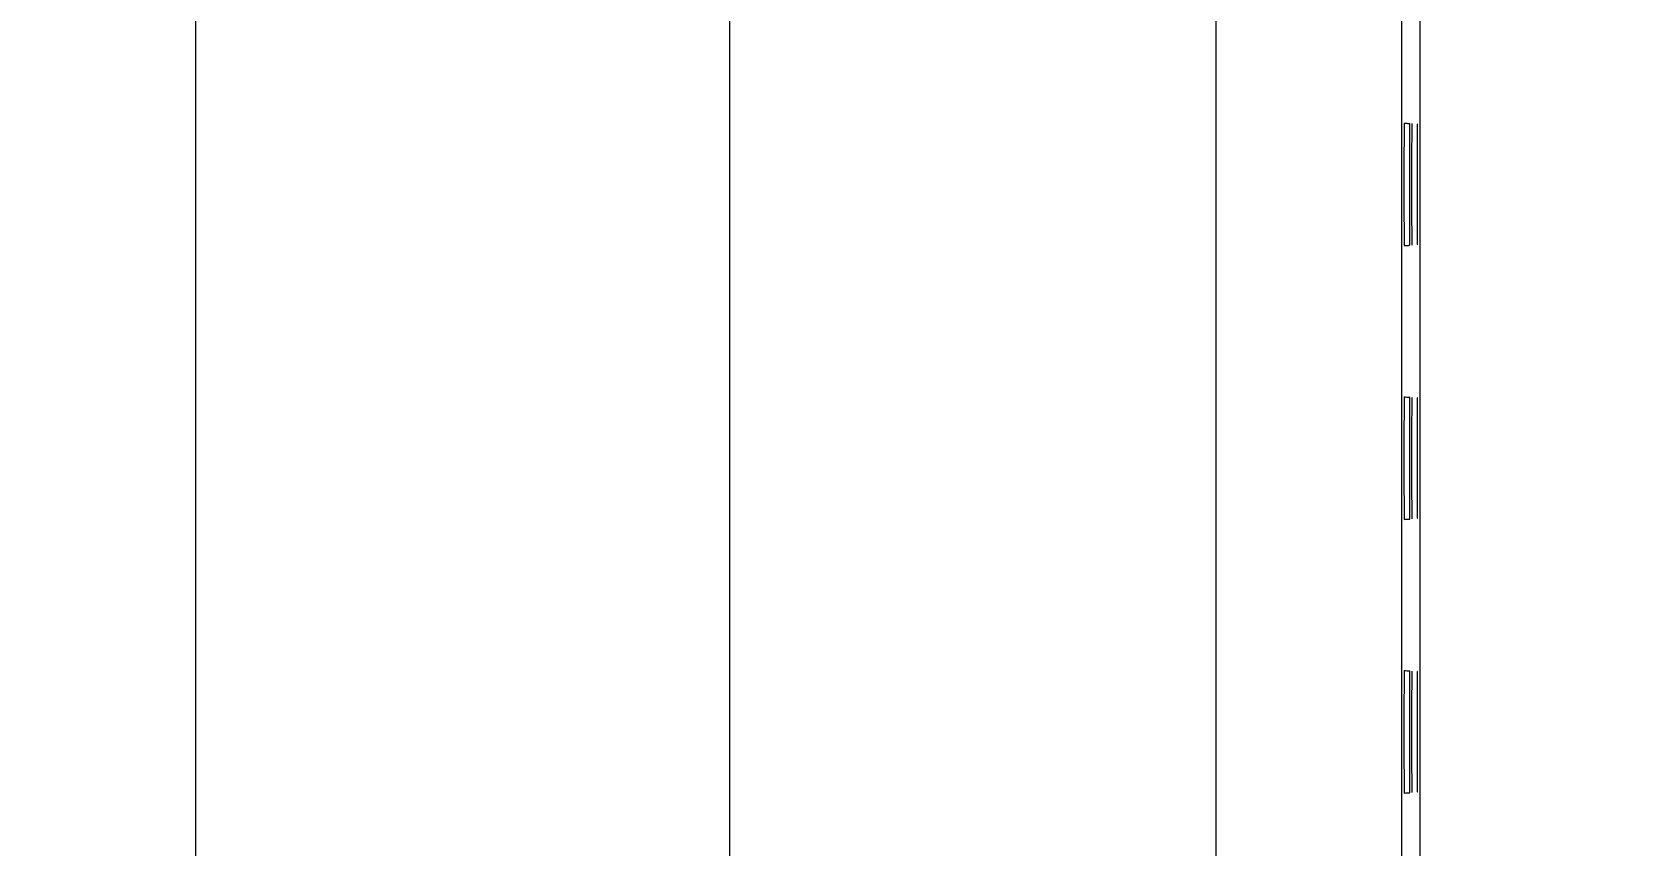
# Model space of a CAD drawing. Header units: millimetres. Extents: x -195 to 1349, y 148 to 750.
# Drawn here: x 743.33 to 769.52, y 376.37 to 389.74 of the extents above; entities that cross this region are included whole.
import ezdxf

# ---------------------------------------------------------------- set-up
doc = ezdxf.new("R2010")
doc.units = ezdxf.units.MM
doc.layers.get('0').update_dxf_attribs({"linetype": 'CONTINUOUS'})
doc.layers.get('Defpoints').update_dxf_attribs({"linetype": 'CONTINUOUS'})
doc.layers.add('4', color=7, linetype='CONTINUOUS', true_color=0xffffff)
doc.styles.add('ROMANC', font='romanc.shx', dxfattribs={"bigfont": 'gbcbig.shx'})
doc.dimstyles.new('YanXiu', dxfattribs={"dimtxt": 3.5, "dimasz": 2.2, "dimexe": 0.66, "dimexo": 0.66, "dimgap": 0.66, "dimtad": 0, "dimdec": 1, "dimdsep": 46, "dimtxsty": 'ROMANC', "dimcen": 0, "dimclrd": 131, "dimclre": 131, "dimclrt": 42, "dimazin": 2, "dimtfac": 1, "dimtdec": 1, "dimtofl": 0, "dimtmove": 0, "dimatfit": 3, "dimfxl": 1, "dimlwd": 5, "dimlwe": 5, "dimarcsym": 0})

# ---------------------------------------------------------------- blocks, each defined once
blk = doc.blocks.new('*D41')
at = {"color": 131, "lineweight": 5, "transparency": 16777216}
for p, q in [((783.379, 486.235), (754.151, 486.235)), ((754.811, 484.035), (754.811, 410.145)), ((754.811, 326.435), (754.811, 400.325)), ((784.75, 324.235), (754.151, 324.235))]:
    blk.add_line(p, q, dxfattribs=at)
at = {"color": 131, "lineweight": 18, "transparency": 16777216}
for points in [[(754.445, 484.035), (755.178, 484.035), (754.811, 486.235)], [(754.445, 326.435), (755.178, 326.435), (754.811, 324.235)]]:
    blk.add_solid(points, dxfattribs=at)
at = {"layer": 'Defpoints', "color": 0, "lineweight": 18, "transparency": 16777216}
for p in [(784.039, 486.235), (754.811, 324.235), (785.41, 324.235)]:
    blk.add_point(p, dxfattribs=at)
at = {"color": 42, "lineweight": 18, "transparency": 16777216, "insert": (754.811, 405.235), "char_height": 3.5, "attachment_point": 5, "rotation": 90, "style": 'ROMANC'}
blk.add_mtext('162', dxfattribs=at)
blk = doc.blocks.new('*D42')
at = {"color": 131, "lineweight": 5, "transparency": 16777216}
for p, q in [((768.139, 491.231), (745.371, 491.231)), ((746.031, 489.031), (746.031, 410.145)), ((746.031, 321.439), (746.031, 400.325)), ((768.139, 319.239), (745.371, 319.239))]:
    blk.add_line(p, q, dxfattribs=at)
at = {"color": 131, "lineweight": 18, "transparency": 16777216}
for points in [[(745.665, 489.031), (746.398, 489.031), (746.031, 491.231)], [(745.665, 321.439), (746.398, 321.439), (746.031, 319.239)]]:
    blk.add_solid(points, dxfattribs=at)
at = {"layer": 'Defpoints', "color": 0, "lineweight": 18, "transparency": 16777216}
for p in [(768.799, 491.231), (746.031, 319.239), (768.799, 319.239)]:
    blk.add_point(p, dxfattribs=at)
at = {"color": 42, "lineweight": 18, "transparency": 16777216, "insert": (746.031, 405.235), "char_height": 3.5, "attachment_point": 5, "rotation": 90, "style": 'ROMANC'}
blk.add_mtext('172', dxfattribs=at)
blk = doc.blocks.new('*D43')
at = {"color": 131, "lineweight": 5, "transparency": 16777216}
for p, q in [((779.094, 499.735), (739.1, 499.735)), ((739.76, 497.535), (739.76, 410.145)), ((739.76, 312.935), (739.76, 400.325)), ((779.784, 310.735), (739.1, 310.735))]:
    blk.add_line(p, q, dxfattribs=at)
at = {"color": 131, "lineweight": 18, "transparency": 16777216}
for points in [[(739.393, 497.535), (740.126, 497.535), (739.76, 499.735)], [(739.393, 312.935), (740.126, 312.935), (739.76, 310.735)]]:
    blk.add_solid(points, dxfattribs=at)
at = {"layer": 'Defpoints', "color": 0, "lineweight": 18, "transparency": 16777216}
for p in [(739.76, 499.735), (779.754, 499.735), (780.444, 310.735)]:
    blk.add_point(p, dxfattribs=at)
at = {"color": 42, "lineweight": 18, "transparency": 16777216, "insert": (739.76, 405.235), "char_height": 3.5, "attachment_point": 5, "rotation": 90, "style": 'ROMANC'}
blk.add_mtext('189', dxfattribs=at)
blk = doc.blocks.new('*D44')
at = {"color": 131, "lineweight": 5, "transparency": 16777216}
for p, q in [((764.4, 505.033), (730.865, 505.033)), ((731.525, 502.833), (731.525, 410.395)), ((731.525, 307.638), (731.525, 400.075)), ((764.4, 305.438), (730.865, 305.438))]:
    blk.add_line(p, q, dxfattribs=at)
at = {"color": 131, "lineweight": 18, "transparency": 16777216}
for points in [[(731.159, 502.833), (731.892, 502.833), (731.525, 505.033)], [(731.159, 307.638), (731.892, 307.638), (731.525, 305.438)]]:
    blk.add_solid(points, dxfattribs=at)
at = {"layer": 'Defpoints', "color": 0, "lineweight": 18, "transparency": 16777216}
for p in [(765.06, 505.033), (731.525, 305.438), (765.06, 305.438)]:
    blk.add_point(p, dxfattribs=at)
at = {"color": 42, "lineweight": 18, "transparency": 16777216, "insert": (731.525, 405.235), "char_height": 3.5, "attachment_point": 5, "rotation": 90, "style": 'ROMANC'}
blk.add_mtext('200', dxfattribs=at)

msp = doc.modelspace()

# ---------------------------------------------------------------- linework, layer by layer
at = {"layer": '4', "color": 7, "linetype": 'Continuous', "lineweight": 18}
for p, q in [((762.807, 317.039), (762.807, 493.431)), ((765.857, 492.781), (765.857, 317.689))]:
    msp.add_line(p, q, dxfattribs=at)
for points, knots in [([(766.165, 354.485), (766.165, 354.591), (766.165, 354.698), (766.165, 371.614), (766.165, 388.425), (766.165, 422.046), (766.165, 438.856), (766.165, 455.773), (766.165, 455.879), (766.165, 455.985)], [0, 0, 0, 0, 0.003136, 0.003136, 0.5, 0.5, 0.996864, 0.996864, 1, 1, 1, 1]), ([(765.903, 388.242), (765.902, 388.242), (765.902, 388.236), (765.901, 388.217), (765.901, 388.209), (765.901, 388.195), (765.901, 388.189), (765.901, 388.178), (765.901, 388.172), (765.9, 388.153), (765.9, 388.125), (765.9, 388.091), (765.9, 388.064), (765.899, 388.055), (765.899, 388.035), (765.899, 388.025), (765.899, 387.993), (765.899, 387.971), (765.899, 387.901), (765.898, 387.851), (765.898, 387.782), (765.898, 387.768), (765.898, 387.739), (765.898, 387.725), (765.898, 387.681), (765.898, 387.652), (765.898, 387.591), (765.898, 387.56), (765.897, 387.513), (765.897, 387.497), (765.897, 387.465), (765.897, 387.449), (765.897, 387.4), (765.897, 387.335), (765.897, 387.269), (765.897, 387.203), (765.897, 387.17), (765.897, 387.121), (765.897, 387.104), (765.897, 387.072), (765.897, 386.99), (765.898, 386.912), (765.898, 386.836), (765.898, 386.82), (765.898, 386.79), (765.898, 386.776), (765.898, 386.732), (765.898, 386.704), (765.898, 386.622), (765.899, 386.571), (765.899, 386.512), (765.899, 386.5), (765.899, 386.478), (765.899, 386.468), (765.899, 386.436), (765.899, 386.417), (765.9, 386.38), (765.9, 386.363), (765.9, 386.332), (765.9, 386.318), (765.901, 386.292), (765.901, 386.27), (765.901, 386.254), (765.902, 386.241), (765.902, 386.236), (765.902, 386.23), (765.902, 386.228), (765.903, 386.228)], [0, 0, 0, 0, 0.0625, 0.0625, 0.09375, 0.09375, 0.109375, 0.109375, 0.125, 0.125, 0.15625, 0.1875, 0.1875, 0.203125, 0.203125, 0.21875, 0.21875, 0.25, 0.25, 0.3125, 0.3125, 0.328125, 0.328125, 0.34375, 0.34375, 0.375, 0.375, 0.40625, 0.40625, 0.421875, 0.421875, 0.4375, 0.4375, 0.46875, 0.5, 0.5, 0.53125, 0.53125, 0.546875, 0.546875, 0.5625, 0.625, 0.625, 0.640625, 0.640625, 0.65625, 0.65625, 0.6875, 0.6875, 0.75, 0.75, 0.765625, 0.765625, 0.78125, 0.78125, 0.8125, 0.8125, 0.84375, 0.84375, 0.875, 0.875, 0.90625, 0.9375, 0.9375, 0.96875, 0.96875, 1, 1, 1, 1]), ([(765.903, 388.242), (765.916, 388.241), (765.929, 388.241), (765.952, 388.239), (765.961, 388.238), (765.977, 388.237), (765.984, 388.237), (765.992, 388.236)], [0, 0, 0, 0, 0.448296, 0.448296, 0.75351, 0.75351, 1, 1, 1, 1]), ([(765.992, 386.234), (765.992, 386.235), (765.992, 386.241), (765.993, 386.26), (765.993, 386.268), (765.993, 386.287), (765.994, 386.298), (765.994, 386.323), (765.994, 386.351), (765.994, 386.385), (765.995, 386.412), (765.995, 386.421), (765.995, 386.441), (765.995, 386.451), (765.995, 386.483), (765.995, 386.505), (765.996, 386.574), (765.996, 386.624), (765.996, 386.692), (765.996, 386.706), (765.996, 386.735), (765.996, 386.749), (765.996, 386.792), (765.997, 386.822), (765.997, 386.882), (765.997, 386.913), (765.997, 386.96), (765.997, 386.975), (765.997, 387.007), (765.997, 387.024), (765.997, 387.072), (765.997, 387.137), (765.997, 387.202), (765.997, 387.267), (765.997, 387.3), (765.997, 387.349), (765.997, 387.365), (765.997, 387.398), (765.997, 387.479), (765.997, 387.557), (765.997, 387.632), (765.997, 387.647), (765.996, 387.677), (765.996, 387.692), (765.996, 387.736), (765.996, 387.764), (765.996, 387.845), (765.996, 387.896), (765.995, 387.954), (765.995, 387.965), (765.995, 387.987), (765.995, 387.998), (765.995, 388.029), (765.995, 388.049), (765.994, 388.085), (765.994, 388.102), (765.994, 388.133), (765.994, 388.147), (765.994, 388.172), (765.993, 388.194), (765.993, 388.21), (765.993, 388.223), (765.992, 388.228), (765.992, 388.235), (765.992, 388.236), (765.992, 388.236)], [0, 0, 0, 0, 0.0625, 0.0625, 0.09375, 0.09375, 0.125, 0.125, 0.15625, 0.1875, 0.1875, 0.203125, 0.203125, 0.21875, 0.21875, 0.25, 0.25, 0.3125, 0.3125, 0.328125, 0.328125, 0.34375, 0.34375, 0.375, 0.375, 0.40625, 0.40625, 0.421875, 0.421875, 0.4375, 0.4375, 0.46875, 0.5, 0.5, 0.53125, 0.53125, 0.546875, 0.546875, 0.5625, 0.625, 0.625, 0.640625, 0.640625, 0.65625, 0.65625, 0.6875, 0.6875, 0.75, 0.75, 0.765625, 0.765625, 0.78125, 0.78125, 0.8125, 0.8125, 0.84375, 0.84375, 0.875, 0.875, 0.90625, 0.9375, 0.9375, 0.96875, 0.96875, 1, 1, 1, 1]), ([(766.028, 388.234), (766.028, 388.234), (766.028, 388.227), (766.027, 388.208), (766.027, 388.2), (766.027, 388.186), (766.027, 388.181), (766.026, 388.17), (766.026, 388.164), (766.026, 388.145), (766.026, 388.117), (766.026, 388.084), (766.025, 388.057), (766.025, 388.047), (766.025, 388.028), (766.025, 388.018), (766.025, 387.986), (766.025, 387.964), (766.024, 387.895), (766.024, 387.845), (766.024, 387.777), (766.024, 387.763), (766.024, 387.735), (766.024, 387.721), (766.024, 387.677), (766.024, 387.648), (766.023, 387.588), (766.023, 387.557), (766.023, 387.51), (766.023, 387.495), (766.023, 387.463), (766.023, 387.447), (766.023, 387.398), (766.023, 387.334), (766.023, 387.269), (766.023, 387.204), (766.023, 387.171), (766.023, 387.122), (766.023, 387.106), (766.023, 387.073), (766.023, 386.992), (766.023, 386.915), (766.023, 386.839), (766.024, 386.824), (766.024, 386.794), (766.024, 386.78), (766.024, 386.736), (766.024, 386.708), (766.024, 386.627), (766.024, 386.577), (766.025, 386.518), (766.025, 386.507), (766.025, 386.485), (766.025, 386.474), (766.025, 386.443), (766.025, 386.424), (766.026, 386.388), (766.026, 386.371), (766.026, 386.34), (766.026, 386.326), (766.026, 386.301), (766.027, 386.279), (766.027, 386.263), (766.027, 386.25), (766.028, 386.245), (766.028, 386.239), (766.028, 386.237), (766.028, 386.237)], [0, 0, 0, 0, 0.0625, 0.0625, 0.09375, 0.09375, 0.109375, 0.109375, 0.125, 0.125, 0.15625, 0.1875, 0.1875, 0.203125, 0.203125, 0.21875, 0.21875, 0.25, 0.25, 0.3125, 0.3125, 0.328125, 0.328125, 0.34375, 0.34375, 0.375, 0.375, 0.40625, 0.40625, 0.421875, 0.421875, 0.4375, 0.4375, 0.46875, 0.5, 0.5, 0.53125, 0.53125, 0.546875, 0.546875, 0.5625, 0.625, 0.625, 0.640625, 0.640625, 0.65625, 0.65625, 0.6875, 0.6875, 0.75, 0.75, 0.765625, 0.765625, 0.78125, 0.78125, 0.8125, 0.8125, 0.84375, 0.84375, 0.875, 0.875, 0.90625, 0.9375, 0.9375, 0.96875, 0.96875, 1, 1, 1, 1]), ([(766.117, 386.243), (766.118, 386.243), (766.118, 386.25), (766.119, 386.269), (766.119, 386.276), (766.119, 386.295), (766.119, 386.306), (766.12, 386.331), (766.12, 386.359), (766.12, 386.392), (766.12, 386.419), (766.12, 386.429), (766.121, 386.448), (766.121, 386.458), (766.121, 386.489), (766.121, 386.511), (766.121, 386.58), (766.122, 386.63), (766.122, 386.697), (766.122, 386.711), (766.122, 386.739), (766.122, 386.753), (766.122, 386.796), (766.122, 386.825), (766.122, 386.885), (766.122, 386.916), (766.122, 386.962), (766.122, 386.978), (766.123, 387.009), (766.123, 387.025), (766.123, 387.073), (766.123, 387.138), (766.123, 387.202), (766.123, 387.267), (766.123, 387.299), (766.123, 387.348), (766.123, 387.364), (766.123, 387.397), (766.123, 387.477), (766.122, 387.554), (766.122, 387.629), (766.122, 387.644), (766.122, 387.673), (766.122, 387.688), (766.122, 387.731), (766.122, 387.759), (766.122, 387.84), (766.121, 387.89), (766.121, 387.948), (766.121, 387.959), (766.121, 387.981), (766.121, 387.991), (766.121, 388.022), (766.12, 388.042), (766.12, 388.078), (766.12, 388.094), (766.12, 388.125), (766.12, 388.139), (766.119, 388.164), (766.119, 388.186), (766.119, 388.202), (766.118, 388.214), (766.118, 388.219), (766.118, 388.226), (766.118, 388.227), (766.117, 388.227)], [0, 0, 0, 0, 0.0625, 0.0625, 0.09375, 0.09375, 0.125, 0.125, 0.15625, 0.1875, 0.1875, 0.203125, 0.203125, 0.21875, 0.21875, 0.25, 0.25, 0.3125, 0.3125, 0.328125, 0.328125, 0.34375, 0.34375, 0.375, 0.375, 0.40625, 0.40625, 0.421875, 0.421875, 0.4375, 0.4375, 0.46875, 0.5, 0.5, 0.53125, 0.53125, 0.546875, 0.546875, 0.5625, 0.625, 0.625, 0.640625, 0.640625, 0.65625, 0.65625, 0.6875, 0.6875, 0.75, 0.75, 0.765625, 0.765625, 0.78125, 0.78125, 0.8125, 0.8125, 0.84375, 0.84375, 0.875, 0.875, 0.90625, 0.9375, 0.9375, 0.96875, 0.96875, 1, 1, 1, 1]), ([(765.903, 386.228), (765.916, 386.229), (765.929, 386.23), (765.952, 386.232), (765.961, 386.232), (765.977, 386.233), (765.984, 386.234), (765.992, 386.234)], [0, 0, 0, 0, 0.448295, 0.448295, 0.75351, 0.75351, 1, 1, 1, 1]), ([(765.903, 383.742), (765.902, 383.742), (765.902, 383.736), (765.901, 383.717), (765.901, 383.709), (765.901, 383.695), (765.901, 383.689), (765.901, 383.678), (765.901, 383.672), (765.9, 383.653), (765.9, 383.625), (765.9, 383.591), (765.9, 383.564), (765.899, 383.555), (765.899, 383.535), (765.899, 383.525), (765.899, 383.493), (765.899, 383.471), (765.899, 383.401), (765.898, 383.351), (765.898, 383.282), (765.898, 383.268), (765.898, 383.239), (765.898, 383.225), (765.898, 383.181), (765.898, 383.152), (765.898, 383.091), (765.898, 383.06), (765.897, 383.013), (765.897, 382.997), (765.897, 382.965), (765.897, 382.949), (765.897, 382.9), (765.897, 382.835), (765.897, 382.769), (765.897, 382.703), (765.897, 382.67), (765.897, 382.621), (765.897, 382.604), (765.897, 382.572), (765.897, 382.49), (765.898, 382.412), (765.898, 382.336), (765.898, 382.32), (765.898, 382.29), (765.898, 382.276), (765.898, 382.232), (765.898, 382.204), (765.898, 382.122), (765.899, 382.071), (765.899, 382.012), (765.899, 382), (765.899, 381.978), (765.899, 381.968), (765.899, 381.936), (765.899, 381.917), (765.9, 381.88), (765.9, 381.863), (765.9, 381.832), (765.9, 381.818), (765.901, 381.792), (765.901, 381.77), (765.901, 381.754), (765.902, 381.741), (765.902, 381.736), (765.902, 381.73), (765.902, 381.728), (765.903, 381.728)], [0, 0, 0, 0, 0.0625, 0.0625, 0.09375, 0.09375, 0.109375, 0.109375, 0.125, 0.125, 0.15625, 0.1875, 0.1875, 0.203125, 0.203125, 0.21875, 0.21875, 0.25, 0.25, 0.3125, 0.3125, 0.328125, 0.328125, 0.34375, 0.34375, 0.375, 0.375, 0.40625, 0.40625, 0.421875, 0.421875, 0.4375, 0.4375, 0.46875, 0.5, 0.5, 0.53125, 0.53125, 0.546875, 0.546875, 0.5625, 0.625, 0.625, 0.640625, 0.640625, 0.65625, 0.65625, 0.6875, 0.6875, 0.75, 0.75, 0.765625, 0.765625, 0.78125, 0.78125, 0.8125, 0.8125, 0.84375, 0.84375, 0.875, 0.875, 0.90625, 0.9375, 0.9375, 0.96875, 0.96875, 1, 1, 1, 1]), ([(765.903, 383.742), (765.916, 383.741), (765.929, 383.741), (765.952, 383.739), (765.961, 383.738), (765.977, 383.737), (765.984, 383.737), (765.992, 383.736)], [0, 0, 0, 0, 0.448296, 0.448296, 0.75351, 0.75351, 1, 1, 1, 1]), ([(765.992, 381.734), (765.992, 381.735), (765.992, 381.741), (765.993, 381.76), (765.993, 381.768), (765.993, 381.787), (765.994, 381.798), (765.994, 381.823), (765.994, 381.851), (765.994, 381.885), (765.995, 381.912), (765.995, 381.921), (765.995, 381.941), (765.995, 381.951), (765.995, 381.983), (765.995, 382.005), (765.996, 382.074), (765.996, 382.124), (765.996, 382.192), (765.996, 382.206), (765.996, 382.235), (765.996, 382.249), (765.996, 382.292), (765.997, 382.322), (765.997, 382.382), (765.997, 382.413), (765.997, 382.46), (765.997, 382.475), (765.997, 382.507), (765.997, 382.524), (765.997, 382.572), (765.997, 382.637), (765.997, 382.702), (765.997, 382.767), (765.997, 382.8), (765.997, 382.849), (765.997, 382.865), (765.997, 382.898), (765.997, 382.979), (765.997, 383.057), (765.997, 383.132), (765.997, 383.147), (765.996, 383.177), (765.996, 383.192), (765.996, 383.236), (765.996, 383.264), (765.996, 383.345), (765.996, 383.396), (765.995, 383.454), (765.995, 383.465), (765.995, 383.487), (765.995, 383.498), (765.995, 383.529), (765.995, 383.549), (765.994, 383.585), (765.994, 383.602), (765.994, 383.633), (765.994, 383.647), (765.994, 383.672), (765.993, 383.694), (765.993, 383.71), (765.993, 383.723), (765.992, 383.728), (765.992, 383.735), (765.992, 383.736), (765.992, 383.736)], [0, 0, 0, 0, 0.0625, 0.0625, 0.09375, 0.09375, 0.125, 0.125, 0.15625, 0.1875, 0.1875, 0.203125, 0.203125, 0.21875, 0.21875, 0.25, 0.25, 0.3125, 0.3125, 0.328125, 0.328125, 0.34375, 0.34375, 0.375, 0.375, 0.40625, 0.40625, 0.421875, 0.421875, 0.4375, 0.4375, 0.46875, 0.5, 0.5, 0.53125, 0.53125, 0.546875, 0.546875, 0.5625, 0.625, 0.625, 0.640625, 0.640625, 0.65625, 0.65625, 0.6875, 0.6875, 0.75, 0.75, 0.765625, 0.765625, 0.78125, 0.78125, 0.8125, 0.8125, 0.84375, 0.84375, 0.875, 0.875, 0.90625, 0.9375, 0.9375, 0.96875, 0.96875, 1, 1, 1, 1]), ([(766.028, 383.734), (766.028, 383.734), (766.028, 383.727), (766.027, 383.708), (766.027, 383.7), (766.027, 383.686), (766.027, 383.681), (766.026, 383.67), (766.026, 383.664), (766.026, 383.645), (766.026, 383.617), (766.026, 383.584), (766.025, 383.557), (766.025, 383.547), (766.025, 383.528), (766.025, 383.518), (766.025, 383.486), (766.025, 383.464), (766.024, 383.395), (766.024, 383.345), (766.024, 383.277), (766.024, 383.263), (766.024, 383.235), (766.024, 383.221), (766.024, 383.177), (766.024, 383.148), (766.023, 383.088), (766.023, 383.057), (766.023, 383.01), (766.023, 382.995), (766.023, 382.963), (766.023, 382.947), (766.023, 382.898), (766.023, 382.834), (766.023, 382.769), (766.023, 382.704), (766.023, 382.671), (766.023, 382.622), (766.023, 382.606), (766.023, 382.573), (766.023, 382.492), (766.023, 382.415), (766.023, 382.339), (766.024, 382.324), (766.024, 382.294), (766.024, 382.28), (766.024, 382.236), (766.024, 382.208), (766.024, 382.127), (766.024, 382.077), (766.025, 382.018), (766.025, 382.007), (766.025, 381.985), (766.025, 381.974), (766.025, 381.943), (766.025, 381.924), (766.026, 381.888), (766.026, 381.871), (766.026, 381.84), (766.026, 381.826), (766.026, 381.801), (766.027, 381.779), (766.027, 381.763), (766.027, 381.75), (766.028, 381.745), (766.028, 381.739), (766.028, 381.737), (766.028, 381.737)], [0, 0, 0, 0, 0.0625, 0.0625, 0.09375, 0.09375, 0.109375, 0.109375, 0.125, 0.125, 0.15625, 0.1875, 0.1875, 0.203125, 0.203125, 0.21875, 0.21875, 0.25, 0.25, 0.3125, 0.3125, 0.328125, 0.328125, 0.34375, 0.34375, 0.375, 0.375, 0.40625, 0.40625, 0.421875, 0.421875, 0.4375, 0.4375, 0.46875, 0.5, 0.5, 0.53125, 0.53125, 0.546875, 0.546875, 0.5625, 0.625, 0.625, 0.640625, 0.640625, 0.65625, 0.65625, 0.6875, 0.6875, 0.75, 0.75, 0.765625, 0.765625, 0.78125, 0.78125, 0.8125, 0.8125, 0.84375, 0.84375, 0.875, 0.875, 0.90625, 0.9375, 0.9375, 0.96875, 0.96875, 1, 1, 1, 1]), ([(766.117, 381.743), (766.118, 381.743), (766.118, 381.75), (766.119, 381.769), (766.119, 381.776), (766.119, 381.795), (766.119, 381.806), (766.12, 381.831), (766.12, 381.859), (766.12, 381.892), (766.12, 381.919), (766.12, 381.929), (766.121, 381.948), (766.121, 381.958), (766.121, 381.989), (766.121, 382.011), (766.121, 382.08), (766.122, 382.13), (766.122, 382.197), (766.122, 382.211), (766.122, 382.239), (766.122, 382.253), (766.122, 382.296), (766.122, 382.325), (766.122, 382.385), (766.122, 382.416), (766.122, 382.462), (766.122, 382.478), (766.123, 382.509), (766.123, 382.525), (766.123, 382.573), (766.123, 382.638), (766.123, 382.702), (766.123, 382.767), (766.123, 382.799), (766.123, 382.848), (766.123, 382.864), (766.123, 382.897), (766.123, 382.977), (766.122, 383.054), (766.122, 383.129), (766.122, 383.144), (766.122, 383.173), (766.122, 383.188), (766.122, 383.231), (766.122, 383.259), (766.122, 383.34), (766.121, 383.39), (766.121, 383.448), (766.121, 383.459), (766.121, 383.481), (766.121, 383.491), (766.121, 383.522), (766.12, 383.542), (766.12, 383.578), (766.12, 383.594), (766.12, 383.625), (766.12, 383.639), (766.119, 383.664), (766.119, 383.686), (766.119, 383.702), (766.118, 383.714), (766.118, 383.719), (766.118, 383.726), (766.118, 383.727), (766.117, 383.727)], [0, 0, 0, 0, 0.0625, 0.0625, 0.09375, 0.09375, 0.125, 0.125, 0.15625, 0.1875, 0.1875, 0.203125, 0.203125, 0.21875, 0.21875, 0.25, 0.25, 0.3125, 0.3125, 0.328125, 0.328125, 0.34375, 0.34375, 0.375, 0.375, 0.40625, 0.40625, 0.421875, 0.421875, 0.4375, 0.4375, 0.46875, 0.5, 0.5, 0.53125, 0.53125, 0.546875, 0.546875, 0.5625, 0.625, 0.625, 0.640625, 0.640625, 0.65625, 0.65625, 0.6875, 0.6875, 0.75, 0.75, 0.765625, 0.765625, 0.78125, 0.78125, 0.8125, 0.8125, 0.84375, 0.84375, 0.875, 0.875, 0.90625, 0.9375, 0.9375, 0.96875, 0.96875, 1, 1, 1, 1]), ([(765.903, 381.728), (765.916, 381.729), (765.929, 381.73), (765.952, 381.732), (765.961, 381.732), (765.977, 381.733), (765.984, 381.734), (765.992, 381.734)], [0, 0, 0, 0, 0.448295, 0.448295, 0.75351, 0.75351, 1, 1, 1, 1]), ([(765.903, 379.242), (765.902, 379.242), (765.902, 379.236), (765.901, 379.217), (765.901, 379.209), (765.901, 379.195), (765.901, 379.189), (765.901, 379.178), (765.901, 379.172), (765.9, 379.153), (765.9, 379.125), (765.9, 379.091), (765.9, 379.064), (765.899, 379.055), (765.899, 379.035), (765.899, 379.025), (765.899, 378.993), (765.899, 378.971), (765.899, 378.901), (765.898, 378.851), (765.898, 378.782), (765.898, 378.768), (765.898, 378.739), (765.898, 378.725), (765.898, 378.681), (765.898, 378.652), (765.898, 378.591), (765.898, 378.56), (765.897, 378.513), (765.897, 378.497), (765.897, 378.465), (765.897, 378.449), (765.897, 378.4), (765.897, 378.335), (765.897, 378.269), (765.897, 378.203), (765.897, 378.17), (765.897, 378.121), (765.897, 378.104), (765.897, 378.072), (765.897, 377.99), (765.898, 377.912), (765.898, 377.836), (765.898, 377.82), (765.898, 377.79), (765.898, 377.776), (765.898, 377.732), (765.898, 377.704), (765.898, 377.622), (765.899, 377.571), (765.899, 377.512), (765.899, 377.5), (765.899, 377.478), (765.899, 377.468), (765.899, 377.436), (765.899, 377.417), (765.9, 377.38), (765.9, 377.363), (765.9, 377.332), (765.9, 377.318), (765.901, 377.292), (765.901, 377.27), (765.901, 377.254), (765.902, 377.241), (765.902, 377.236), (765.902, 377.23), (765.902, 377.228), (765.903, 377.228)], [0, 0, 0, 0, 0.0625, 0.0625, 0.09375, 0.09375, 0.109375, 0.109375, 0.125, 0.125, 0.15625, 0.1875, 0.1875, 0.203125, 0.203125, 0.21875, 0.21875, 0.25, 0.25, 0.3125, 0.3125, 0.328125, 0.328125, 0.34375, 0.34375, 0.375, 0.375, 0.40625, 0.40625, 0.421875, 0.421875, 0.4375, 0.4375, 0.46875, 0.5, 0.5, 0.53125, 0.53125, 0.546875, 0.546875, 0.5625, 0.625, 0.625, 0.640625, 0.640625, 0.65625, 0.65625, 0.6875, 0.6875, 0.75, 0.75, 0.765625, 0.765625, 0.78125, 0.78125, 0.8125, 0.8125, 0.84375, 0.84375, 0.875, 0.875, 0.90625, 0.9375, 0.9375, 0.96875, 0.96875, 1, 1, 1, 1]), ([(765.903, 379.242), (765.916, 379.241), (765.929, 379.241), (765.952, 379.239), (765.961, 379.238), (765.977, 379.237), (765.984, 379.237), (765.992, 379.236)], [0, 0, 0, 0, 0.448296, 0.448296, 0.75351, 0.75351, 1, 1, 1, 1]), ([(765.992, 377.234), (765.992, 377.235), (765.992, 377.241), (765.993, 377.26), (765.993, 377.268), (765.993, 377.287), (765.994, 377.298), (765.994, 377.323), (765.994, 377.351), (765.994, 377.385), (765.995, 377.412), (765.995, 377.421), (765.995, 377.441), (765.995, 377.451), (765.995, 377.483), (765.995, 377.505), (765.996, 377.574), (765.996, 377.624), (765.996, 377.692), (765.996, 377.706), (765.996, 377.735), (765.996, 377.749), (765.996, 377.792), (765.997, 377.822), (765.997, 377.882), (765.997, 377.913), (765.997, 377.96), (765.997, 377.975), (765.997, 378.007), (765.997, 378.024), (765.997, 378.072), (765.997, 378.137), (765.997, 378.202), (765.997, 378.267), (765.997, 378.3), (765.997, 378.349), (765.997, 378.365), (765.997, 378.398), (765.997, 378.479), (765.997, 378.557), (765.997, 378.632), (765.997, 378.647), (765.996, 378.677), (765.996, 378.692), (765.996, 378.736), (765.996, 378.764), (765.996, 378.845), (765.996, 378.896), (765.995, 378.954), (765.995, 378.965), (765.995, 378.987), (765.995, 378.998), (765.995, 379.029), (765.995, 379.049), (765.994, 379.085), (765.994, 379.102), (765.994, 379.133), (765.994, 379.147), (765.994, 379.172), (765.993, 379.194), (765.993, 379.21), (765.993, 379.223), (765.992, 379.228), (765.992, 379.235), (765.992, 379.236), (765.992, 379.236)], [0, 0, 0, 0, 0.0625, 0.0625, 0.09375, 0.09375, 0.125, 0.125, 0.15625, 0.1875, 0.1875, 0.203125, 0.203125, 0.21875, 0.21875, 0.25, 0.25, 0.3125, 0.3125, 0.328125, 0.328125, 0.34375, 0.34375, 0.375, 0.375, 0.40625, 0.40625, 0.421875, 0.421875, 0.4375, 0.4375, 0.46875, 0.5, 0.5, 0.53125, 0.53125, 0.546875, 0.546875, 0.5625, 0.625, 0.625, 0.640625, 0.640625, 0.65625, 0.65625, 0.6875, 0.6875, 0.75, 0.75, 0.765625, 0.765625, 0.78125, 0.78125, 0.8125, 0.8125, 0.84375, 0.84375, 0.875, 0.875, 0.90625, 0.9375, 0.9375, 0.96875, 0.96875, 1, 1, 1, 1]), ([(766.028, 379.234), (766.028, 379.234), (766.028, 379.227), (766.027, 379.208), (766.027, 379.2), (766.027, 379.186), (766.027, 379.181), (766.026, 379.17), (766.026, 379.164), (766.026, 379.145), (766.026, 379.117), (766.026, 379.084), (766.025, 379.057), (766.025, 379.047), (766.025, 379.028), (766.025, 379.018), (766.025, 378.986), (766.025, 378.964), (766.024, 378.895), (766.024, 378.845), (766.024, 378.777), (766.024, 378.763), (766.024, 378.735), (766.024, 378.721), (766.024, 378.677), (766.024, 378.648), (766.023, 378.588), (766.023, 378.557), (766.023, 378.51), (766.023, 378.495), (766.023, 378.463), (766.023, 378.447), (766.023, 378.398), (766.023, 378.334), (766.023, 378.269), (766.023, 378.204), (766.023, 378.171), (766.023, 378.122), (766.023, 378.106), (766.023, 378.073), (766.023, 377.992), (766.023, 377.915), (766.023, 377.839), (766.024, 377.824), (766.024, 377.794), (766.024, 377.78), (766.024, 377.736), (766.024, 377.708), (766.024, 377.627), (766.024, 377.577), (766.025, 377.518), (766.025, 377.507), (766.025, 377.485), (766.025, 377.474), (766.025, 377.443), (766.025, 377.424), (766.026, 377.388), (766.026, 377.371), (766.026, 377.34), (766.026, 377.326), (766.026, 377.301), (766.027, 377.279), (766.027, 377.263), (766.027, 377.25), (766.028, 377.245), (766.028, 377.239), (766.028, 377.237), (766.028, 377.237)], [0, 0, 0, 0, 0.0625, 0.0625, 0.09375, 0.09375, 0.109375, 0.109375, 0.125, 0.125, 0.15625, 0.1875, 0.1875, 0.203125, 0.203125, 0.21875, 0.21875, 0.25, 0.25, 0.3125, 0.3125, 0.328125, 0.328125, 0.34375, 0.34375, 0.375, 0.375, 0.40625, 0.40625, 0.421875, 0.421875, 0.4375, 0.4375, 0.46875, 0.5, 0.5, 0.53125, 0.53125, 0.546875, 0.546875, 0.5625, 0.625, 0.625, 0.640625, 0.640625, 0.65625, 0.65625, 0.6875, 0.6875, 0.75, 0.75, 0.765625, 0.765625, 0.78125, 0.78125, 0.8125, 0.8125, 0.84375, 0.84375, 0.875, 0.875, 0.90625, 0.9375, 0.9375, 0.96875, 0.96875, 1, 1, 1, 1]), ([(766.117, 377.243), (766.118, 377.243), (766.118, 377.25), (766.119, 377.269), (766.119, 377.276), (766.119, 377.295), (766.119, 377.306), (766.12, 377.331), (766.12, 377.359), (766.12, 377.392), (766.12, 377.419), (766.12, 377.429), (766.121, 377.448), (766.121, 377.458), (766.121, 377.489), (766.121, 377.511), (766.121, 377.58), (766.122, 377.63), (766.122, 377.697), (766.122, 377.711), (766.122, 377.739), (766.122, 377.753), (766.122, 377.796), (766.122, 377.825), (766.122, 377.885), (766.122, 377.916), (766.122, 377.962), (766.122, 377.978), (766.123, 378.009), (766.123, 378.025), (766.123, 378.073), (766.123, 378.138), (766.123, 378.202), (766.123, 378.267), (766.123, 378.299), (766.123, 378.348), (766.123, 378.364), (766.123, 378.397), (766.123, 378.477), (766.122, 378.554), (766.122, 378.629), (766.122, 378.644), (766.122, 378.673), (766.122, 378.688), (766.122, 378.731), (766.122, 378.759), (766.122, 378.84), (766.121, 378.89), (766.121, 378.948), (766.121, 378.959), (766.121, 378.981), (766.121, 378.991), (766.121, 379.022), (766.12, 379.042), (766.12, 379.078), (766.12, 379.094), (766.12, 379.125), (766.12, 379.139), (766.119, 379.164), (766.119, 379.186), (766.119, 379.202), (766.118, 379.214), (766.118, 379.219), (766.118, 379.226), (766.118, 379.227), (766.117, 379.227)], [0, 0, 0, 0, 0.0625, 0.0625, 0.09375, 0.09375, 0.125, 0.125, 0.15625, 0.1875, 0.1875, 0.203125, 0.203125, 0.21875, 0.21875, 0.25, 0.25, 0.3125, 0.3125, 0.328125, 0.328125, 0.34375, 0.34375, 0.375, 0.375, 0.40625, 0.40625, 0.421875, 0.421875, 0.4375, 0.4375, 0.46875, 0.5, 0.5, 0.53125, 0.53125, 0.546875, 0.546875, 0.5625, 0.625, 0.625, 0.640625, 0.640625, 0.65625, 0.65625, 0.6875, 0.6875, 0.75, 0.75, 0.765625, 0.765625, 0.78125, 0.78125, 0.8125, 0.8125, 0.84375, 0.84375, 0.875, 0.875, 0.90625, 0.9375, 0.9375, 0.96875, 0.96875, 1, 1, 1, 1]), ([(765.903, 377.228), (765.916, 377.229), (765.929, 377.23), (765.952, 377.232), (765.961, 377.232), (765.977, 377.233), (765.984, 377.234), (765.992, 377.234)], [0, 0, 0, 0, 0.448295, 0.448295, 0.75351, 0.75351, 1, 1, 1, 1])]:
    msp.add_open_spline(points, degree=3, knots=knots, dxfattribs=at)

# ---------------------------------------------------------------- dimensions: what is measured, and where the dimension line sits
at = {"lineweight": 18}
dim = msp.add_linear_dim(base=(731.525, 305.438), p1=(765.06, 505.033), p2=(765.06, 305.438), angle=90, text='200', dimstyle='YanXiu', dxfattribs=at)
dim.commit()
dim.dimension.update_dxf_attribs({"geometry": '*D44', "text_midpoint": (731.525, 405.235)})
for base, p1, p2, picture, middle in [((739.76, 499.735), (780.444, 310.735), (779.754, 499.735), '*D43', (739.76, 405.235)), ((746.031, 319.239), (768.799, 491.231), (768.799, 319.239), '*D42', (746.031, 405.235)), ((754.811, 324.235), (784.039, 486.235), (785.41, 324.235), '*D41', (754.811, 405.235))]:
    dim = msp.add_linear_dim(base=base, p1=p1, p2=p2, angle=90, dimstyle='YanXiu', dxfattribs=at)
    dim.commit()
    dim.dimension.update_dxf_attribs({"geometry": picture, "text_midpoint": middle})

doc.saveas('drawing.dxf')
